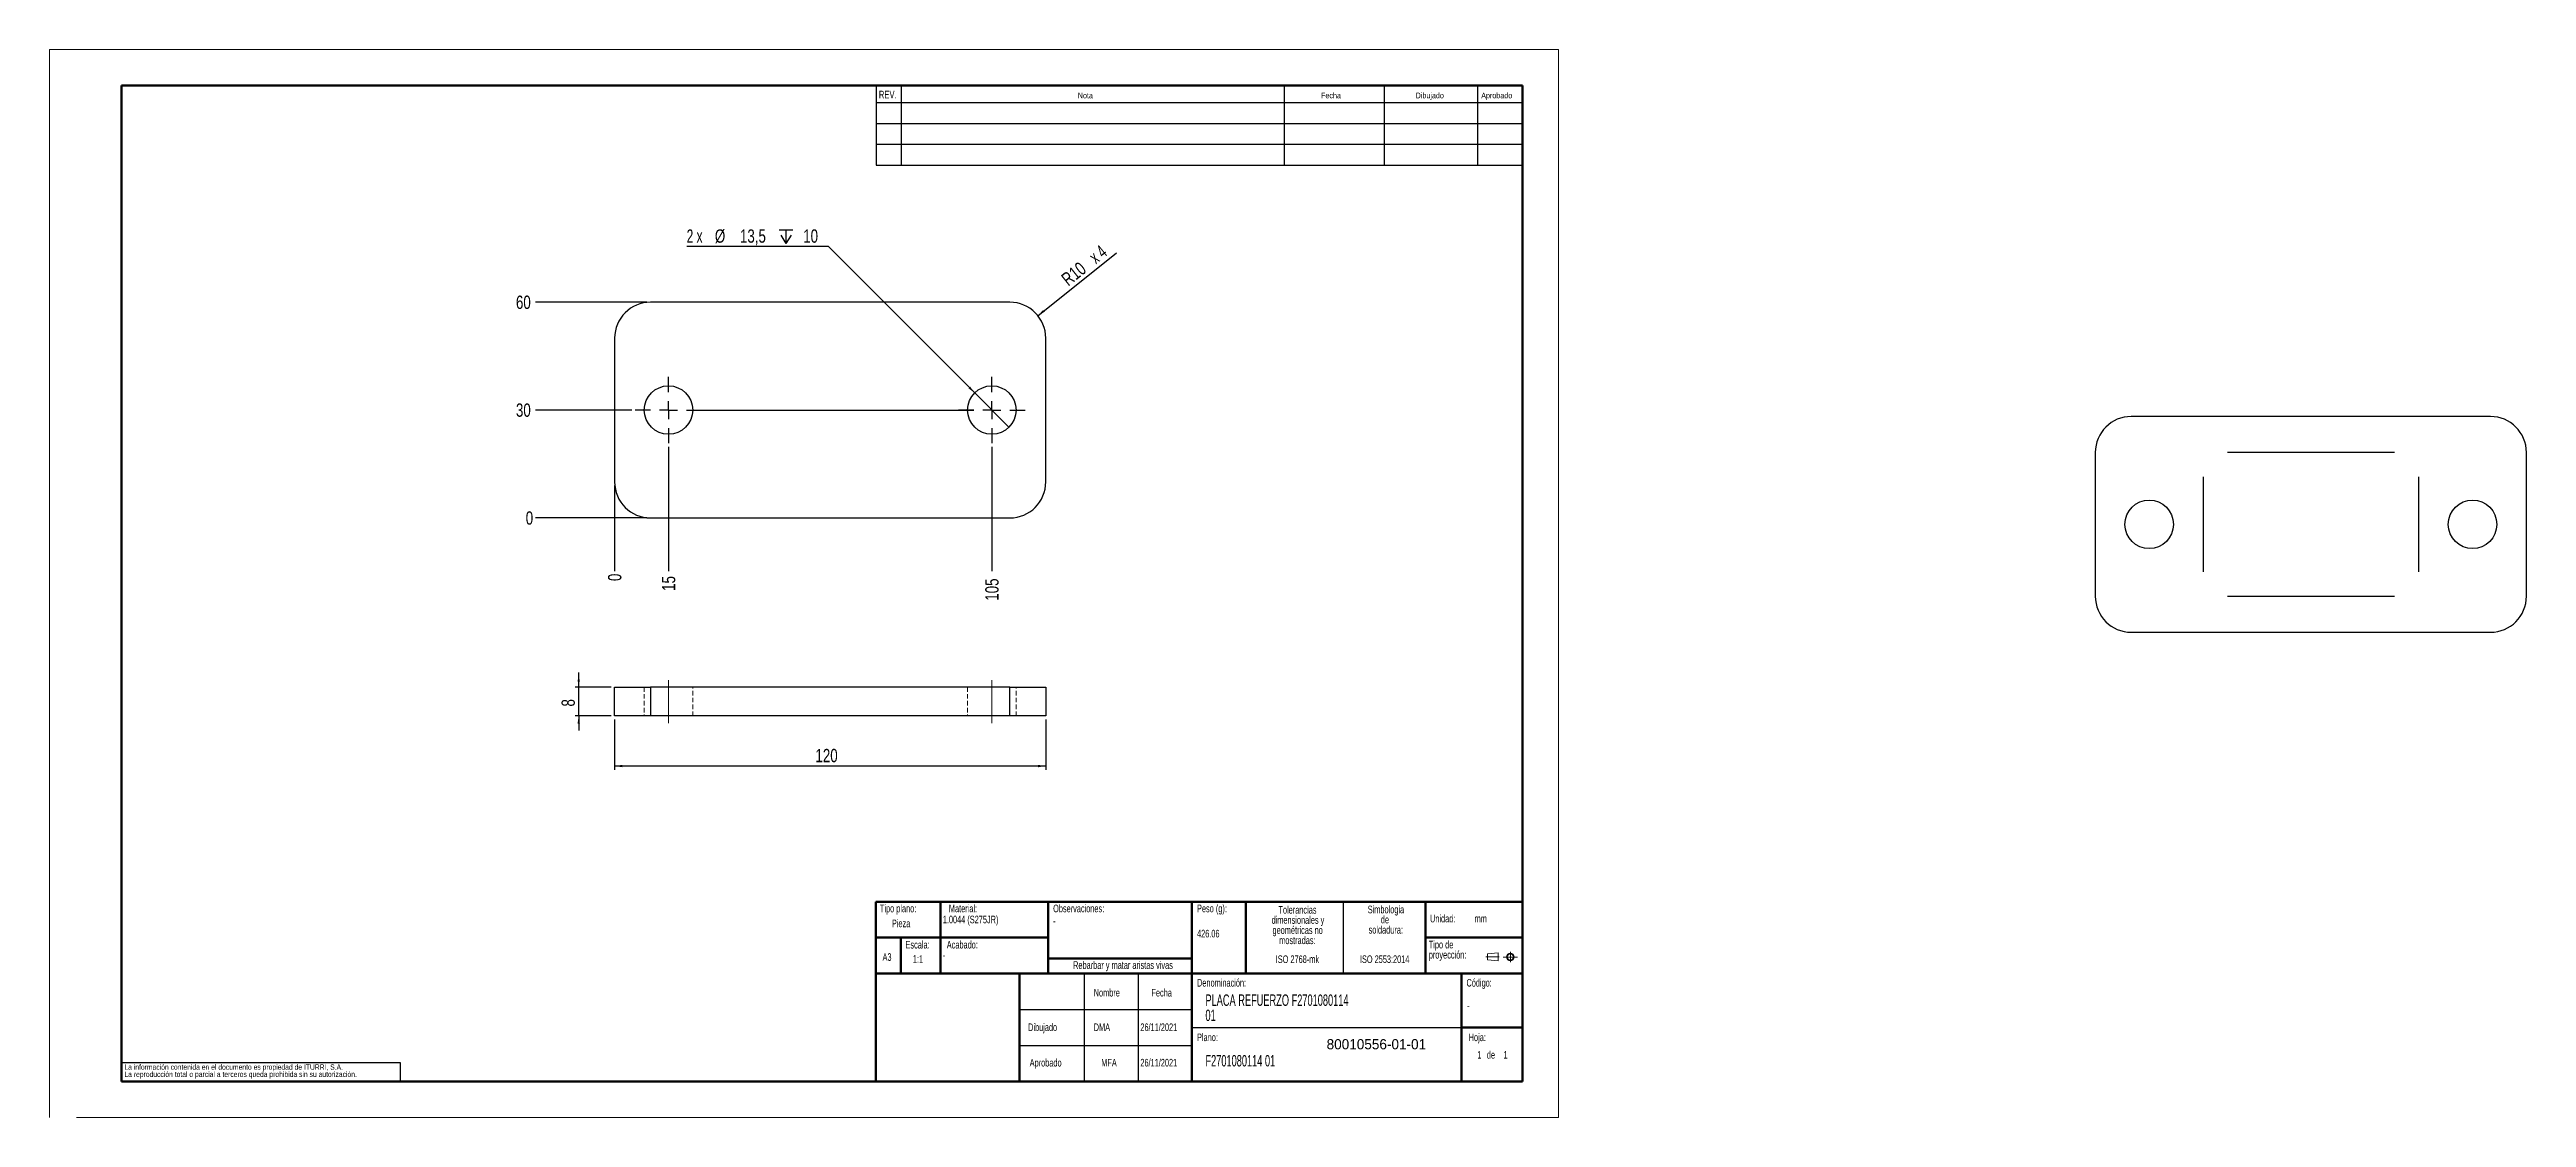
# Model space of a CAD drawing. Header units: millimetres. Extents: x 0 to 2826, y 0 to 813.
# Drawn here: x 0 to 689, y 0 to 297 of the extents above.
import ezdxf

# ---------------------------------------------------------------- set-up
doc = ezdxf.new("R2010")
doc.units = ezdxf.units.MM
doc.linetypes.add('CENTERX2', pattern=[20.32, 12.7, -2.54, 2.54, -2.54])
doc.linetypes.add('HIDDEN', pattern=[1.905, 1.27, -0.635])
for name, color, linetype in [('FORMATO', 7, 'Continuous'), ('MARCADO', 6, 'Continuous'), ('SLD-0', 179, 'Continuous')]:
    doc.layers.add(name, color=color, linetype=linetype)
doc.styles.add('SLDTEXTSTYLE0', font='TXT', dxfattribs={"width": 0.605})
doc.styles.add('SLDTEXTSTYLE1', font='TXT', dxfattribs={"width": 0.75})
doc.styles.add('SLDTEXTSTYLE2', font='TXT', dxfattribs={"width": 0.666667})
doc.dimstyles.new('SLDDIMSTYLE0', dxfattribs={"dimtxt": 3.704167, "dimasz": 2.116667, "dimexe": 0, "dimexo": 0.0625, "dimgap": 0.926042, "dimtad": 0, "dimtih": 1, "dimtoh": 1, "dimdec": 0, "dimrnd": 1e-09, "dimdsep": 46, "dimtxsty": 'SLDTEXTSTYLE1', "dimblk1": 'NONE', "dimblk2": 'NONE', "dimsah": 1, "dimcen": 0.09, "dimadec": 0, "dimazin": 2, "dimtfac": 1, "dimtdec": 0, "dimtofl": 0, "dimtmove": 0, "dimatfit": 3, "dimldrblk": 'NONE', "dimfxl": 1, "dimfrac": 2, "dimtolj": 1, "dimtzin": 12, "dimarcsym": 0})
doc.dimstyles.new('SLDDIMSTYLE1', dxfattribs={"dimtxt": 3.704167, "dimasz": 2.116667, "dimexe": 0, "dimexo": 0.0625, "dimgap": 0.926042, "dimtad": 0, "dimtih": 1, "dimtoh": 1, "dimdec": 1, "dimrnd": 1e-09, "dimzin": 12, "dimdsep": 46, "dimtxsty": 'SLDTEXTSTYLE1', "dimblk1": 'NONE', "dimblk2": 'NONE', "dimsah": 1, "dimcen": 0.09, "dimadec": 0, "dimazin": 3, "dimtfac": 1, "dimtdec": 1, "dimtofl": 0, "dimtmove": 0, "dimatfit": 3, "dimldrblk": 'NONE', "dimfxl": 1, "dimfrac": 2, "dimtolj": 1, "dimtzin": 12, "dimarcsym": 0})
doc.dimstyles.new('SLDDIMSTYLE2', dxfattribs={"dimtxt": 3.704167, "dimasz": 2.116667, "dimexe": 0, "dimexo": 0.0625, "dimgap": 0.926042, "dimtad": 0, "dimtih": 1, "dimtoh": 1, "dimdec": 1, "dimrnd": 1e-09, "dimzin": 12, "dimdsep": 46, "dimtxsty": 'SLDTEXTSTYLE1', "dimblk1": 'NONE', "dimsah": 1, "dimcen": 0, "dimadec": 0, "dimazin": 3, "dimtfac": 1, "dimtdec": 1, "dimtmove": 0, "dimatfit": 3, "dimldrblk": 'NONE', "dimfxl": 1, "dimfrac": 2, "dimtolj": 1, "dimtzin": 12, "dimarcsym": 0})
doc.dimstyles.new('SLDDIMSTYLE3', dxfattribs={"dimtxt": 3.704167, "dimasz": 2.116667, "dimexe": 0, "dimexo": 0.0625, "dimgap": 0.926042, "dimtad": 1, "dimdec": 1, "dimrnd": 1e-09, "dimzin": 12, "dimdsep": 46, "dimtxsty": 'SLDTEXTSTYLE1', "dimblk1": 'NONE', "dimblk2": 'NONE', "dimsah": 1, "dimcen": 0, "dimadec": 0, "dimazin": 3, "dimtfac": 1, "dimtdec": 1, "dimtofl": 0, "dimtmove": 0, "dimatfit": 3, "dimldrblk": 'NONE', "dimfxl": 1, "dimfrac": 2, "dimtolj": 1, "dimtzin": 12, "dimarcsym": 0})
doc.dimstyles.new('SLDDIMSTYLE4', dxfattribs={"dimtxt": 3.704167, "dimasz": 2.116667, "dimexe": 0, "dimexo": 0.0625, "dimgap": 0.926042, "dimtad": 1, "dimdec": 1, "dimrnd": 1e-09, "dimzin": 12, "dimdsep": 46, "dimtxsty": 'SLDTEXTSTYLE1', "dimsah": 1, "dimcen": 0.09, "dimadec": 0, "dimazin": 3, "dimtfac": 1, "dimtdec": 1, "dimtofl": 0, "dimtmove": 0, "dimatfit": 3, "dimfxl": 1, "dimfrac": 2, "dimtolj": 1, "dimtzin": 12, "dimarcsym": 0})
doc.dimstyles.new('SLDDIMSTYLE5', dxfattribs={"dimtxt": 3.704167, "dimasz": 2.116667, "dimexe": 0, "dimexo": 0.0625, "dimgap": 0.926042, "dimtad": 1, "dimdec": 1, "dimrnd": 1e-09, "dimzin": 12, "dimdsep": 46, "dimtxsty": 'SLDTEXTSTYLE1', "dimsah": 1, "dimcen": 0.09, "dimadec": 0, "dimazin": 3, "dimtfac": 1, "dimtdec": 1, "dimtmove": 0, "dimatfit": 0, "dimfxl": 1, "dimfrac": 2, "dimtolj": 1, "dimtzin": 12, "dimarcsym": 0})

# ---------------------------------------------------------------- blocks, each defined once
blk = doc.blocks.new('Bloque3')
at = {"color": 7, "linetype": 'CENTERX2', "lineweight": 18}
for p, q in [((397.92, 130.06), (394.8, 130.06)), ((398.88, 130.02), (402.16, 130.02)), ((400.52, 128.85), (400.52, 131.19))]:
    blk.add_line(p, q, dxfattribs=at)
at = {"color": 7, "linetype": 'Continuous', "lineweight": 18}
for p, q in [((397.68, 130.95), (395.23, 130.77)), ((395.23, 130.77), (395.23, 129.34)), ((397.68, 129.16), (395.23, 129.34)), ((397.68, 130.95), (397.68, 129.16))]:
    blk.add_line(p, q, dxfattribs=at)
for radius in [0.892, 0.713]:
    blk.add_circle((400.52, 130.02), radius, dxfattribs=at)
blk = doc.blocks.new('SW_NOTE_0')
at = {"layer": 'SLD-0', "color": 0, "attachment_point": 2, "style": 'SLDTEXTSTYLE0'}
for s, insert, char_height in [('dimensionales y', (7.54, -0.09), 2.1167), ('Tolerancias', (7.41, 2.73), 2.1167), ('geométricas no', (7.46, -2.92), 2.1167), ('mostradas:', (7.38, -5.74), 2.117)]:
    blk.add_mtext(s, dxfattribs=dict(at, insert=insert, char_height=char_height))
blk = doc.blocks.new('SW_NOTE_0_1')
at = {"layer": 'SLD-0', "color": 0, "attachment_point": 1, "style": 'SLDTEXTSTYLE0'}
for s, insert, char_height in [('Tipo de', (0, 2.73), 2.117), ('proyección:', (0, -0.09), 2.1167)]:
    blk.add_mtext(s, dxfattribs=dict(at, insert=insert, char_height=char_height))
blk = doc.blocks.new('SW_NOTE_0_2')
at = {"layer": 'SLD-0', "color": 0, "char_height": 2.117, "attachment_point": 2, "style": 'SLDTEXTSTYLE0'}
for s, insert in [('Simbologia', (7.11, 2.73)), ('de', (6.84, -0.09)), ('soldadura:', (7.06, -2.92))]:
    blk.add_mtext(s, dxfattribs=dict(at, insert=insert))
blk = doc.blocks.new('SW_NOTE_0_3')
at = {"layer": 'SLD-0', "color": 0, "char_height": 1.5, "attachment_point": 1, "style": 'SLDTEXTSTYLE1'}
for s, insert in [('La información contenida en el documento es propiedad de ITURRI, S.A.', (0, 1.93)), ('La reproducción total o parcial a terceros queda prohibida sin su autorización.', (0, -0.07))]:
    blk.add_mtext(s, dxfattribs=dict(at, insert=insert))
blk = doc.blocks.new('SW_NOTE_0_4')
at = {"layer": 'SLD-0', "color": 0, "char_height": 3.175, "attachment_point": 1, "style": 'SLDTEXTSTYLE0'}
for s, insert in [('PLACA REFUERZO F2701080114', (0, 4.09)), ('01', (0, -0.14))]:
    blk.add_mtext(s, dxfattribs=dict(at, insert=insert))
blk = doc.blocks.new('SW_NOTE_0_5')
at = {"layer": 'SLD-0', "color": 0, "attachment_point": 2, "style": 'SLDTEXTSTYLE0'}
for s, insert, char_height in [('dimensionales y', (7.54, -0.09), 2.1167), ('Tolerancias', (7.41, 2.73), 2.1167), ('geométricas no', (7.46, -2.92), 2.1167), ('mostradas:', (7.38, -5.74), 2.117)]:
    blk.add_mtext(s, dxfattribs=dict(at, insert=insert, char_height=char_height))
blk = doc.blocks.new('SW_NOTE_0_6')
at = {"layer": 'SLD-0', "color": 0, "attachment_point": 1, "style": 'SLDTEXTSTYLE0'}
for s, insert, char_height in [('Tipo de', (0, 2.73), 2.117), ('proyección:', (0, -0.09), 2.1167)]:
    blk.add_mtext(s, dxfattribs=dict(at, insert=insert, char_height=char_height))
blk = doc.blocks.new('SW_NOTE_0_7')
at = {"layer": 'SLD-0', "color": 0, "char_height": 2.117, "attachment_point": 2, "style": 'SLDTEXTSTYLE0'}
for s, insert in [('Simbologia', (7.11, 2.73)), ('de', (6.84, -0.09)), ('soldadura:', (7.06, -2.92))]:
    blk.add_mtext(s, dxfattribs=dict(at, insert=insert))
blk = doc.blocks.new('SW_NOTE_0_8')
at = {"layer": 'SLD-0', "color": 0, "char_height": 1.5, "attachment_point": 1, "style": 'SLDTEXTSTYLE1'}
for s, insert in [('La información contenida en el documento es propiedad de ITURRI, S.A.', (0, 1.93)), ('La reproducción total o parcial a terceros queda prohibida sin su autorización.', (0, -0.07))]:
    blk.add_mtext(s, dxfattribs=dict(at, insert=insert))
blk = doc.blocks.new('SW_NOTE_0_9')
at = {"layer": 'SLD-0', "color": 0, "char_height": 3.175, "attachment_point": 1, "style": 'SLDTEXTSTYLE0'}
for s, insert in [('PLACA REFUERZO F2701080114', (0, 4.09)), ('01', (0, -0.14))]:
    blk.add_mtext(s, dxfattribs=dict(at, insert=insert))
blk = doc.blocks.new('_D')
at = {"layer": 'FORMATO', "transparency": 16777216}
blk.add_line((157.29, 175.74), (157.29, 151.91), dxfattribs=at)
at = {"layer": 'FORMATO', "transparency": 16777216, "insert": (155.46, 149.18), "char_height": 3.7, "attachment_point": 1, "rotation": 90, "style": 'SLDTEXTSTYLE1'}
blk.add_mtext('0', dxfattribs=at)
blk = doc.blocks.new('_None')
blk = doc.blocks.new('_D_1')
at = {"layer": 'FORMATO', "color": 7, "transparency": 16777216}
blk.add_line((172.29, 186.49), (172.29, 151.91), dxfattribs=at)
at = {"layer": 'FORMATO', "color": 7, "transparency": 16777216, "insert": (170.46, 146.44), "char_height": 3.704, "attachment_point": 1, "rotation": 90, "style": 'SLDTEXTSTYLE1'}
blk.add_mtext('15', dxfattribs=at)
blk = doc.blocks.new('_D_2')
at = {"layer": 'FORMATO', "color": 7, "transparency": 16777216}
blk.add_line((262.29, 186.49), (262.29, 151.91), dxfattribs=at)
at = {"layer": 'FORMATO', "color": 7, "transparency": 16777216, "insert": (260.46, 143.7), "char_height": 3.704, "attachment_point": 1, "rotation": 90, "style": 'SLDTEXTSTYLE1'}
blk.add_mtext('105', dxfattribs=at)
blk = doc.blocks.new('_D_3')
at = {"layer": 'FORMATO', "transparency": 16777216}
blk.add_line((166.29, 166.74), (135.29, 166.74), dxfattribs=at)
at = {"layer": 'FORMATO', "transparency": 16777216, "insert": (132.55, 168.57), "char_height": 3.7, "attachment_point": 1, "style": 'SLDTEXTSTYLE1'}
blk.add_mtext('0', dxfattribs=at)
blk = doc.blocks.new('_D_4')
at = {"layer": 'FORMATO', "color": 7, "transparency": 16777216}
blk.add_line((162.04, 196.74), (135.29, 196.74), dxfattribs=at)
at = {"layer": 'FORMATO', "color": 7, "transparency": 16777216, "insert": (129.82, 198.57), "char_height": 3.704, "attachment_point": 1, "style": 'SLDTEXTSTYLE1'}
blk.add_mtext('30', dxfattribs=at)
blk = doc.blocks.new('_D_5')
at = {"layer": 'FORMATO', "color": 7, "transparency": 16777216}
blk.add_line((166.29, 226.74), (135.29, 226.74), dxfattribs=at)
at = {"layer": 'FORMATO', "color": 7, "transparency": 16777216, "insert": (129.82, 228.57), "char_height": 3.704, "attachment_point": 1, "style": 'SLDTEXTSTYLE1'}
blk.add_mtext('60', dxfattribs=at)
blk = doc.blocks.new('SW_SYMBOL_HOLE_DEPTH')
at = {"layer": 'FORMATO', "color": 0}
for p, q in [((0, 875), (800, 875)), ((100, 555), (400, 75)), ((400, 875), (400, 75)), ((700, 555), (400, 75))]:
    blk.add_line(p, q, dxfattribs=at)
blk = doc.blocks.new('_D_6')
at = {"layer": 'FORMATO', "transparency": 16777216}
for p, q in [((216.82, 242.22), (177.35, 242.22)), ((257.52, 201.51), (216.82, 242.22)), ((267.06, 191.97), (257.52, 201.51))]:
    blk.add_line(p, q, dxfattribs=at)
blk.add_solid([(257.52, 201.51), (256.25, 203.24), (255.79, 202.78)], dxfattribs=at)
at = {"layer": 'FORMATO', "transparency": 16777216, "xscale": 0.004731494140625, "yscale": 0.004731494140625, "zscale": 0.004731494140625}
blk.add_blockref('SW_SYMBOL_HOLE_DEPTH', (203.09, 242.73), dxfattribs=at)
at = {"layer": 'FORMATO', "transparency": 16777216, "char_height": 3.704, "attachment_point": 1}
for s, insert, style in [('2 x', (177.35, 246.99), 'SLDTEXTSTYLE2'), ('%%c', (185.19, 246.99), 'SLDTEXTSTYLE1'), ('13,5', (192.17, 246.99), 'SLDTEXTSTYLE1'), ('10', (209.78, 246.99), 'SLDTEXTSTYLE1')]:
    blk.add_mtext(s, dxfattribs=dict(at, insert=insert, style=style))
blk = doc.blocks.new('_D_7')
at = {"layer": 'FORMATO', "color": 7, "transparency": 16777216, "char_height": 3.704, "attachment_point": 1, "rotation": 38.60855}
for s, insert, style in [('x 4', (288.95, 240.11), 'SLDTEXTSTYLE2'), ('R10', (281.25, 233.96), 'SLDTEXTSTYLE1')]:
    blk.add_mtext(s, dxfattribs=dict(at, insert=insert, style=style))
blk = doc.blocks.new('SW_CENTERMARKSYMBOL_0')
at = {"layer": 'FORMATO', "color": 0}
for p, q in [((0, 5), (0, 9.25)), ((-5, 0), (-9.25, 0)), ((0, 0), (-2.5, 0)), ((0, 0), (0, 2.5)), ((0, 0), (0, -2.5)), ((0, 0), (2.5, 0)), ((5, 0), (9.25, 0)), ((0, -5), (0, -9.25))]:
    blk.add_line(p, q, dxfattribs=at)
blk = doc.blocks.new('SW_CENTERMARKSYMBOL_1')
at = {"layer": 'FORMATO', "color": 0}
for p, q in [((0, 5), (0, 9.25)), ((-5, 0), (-9.25, 0)), ((0, 0), (-2.5, 0)), ((0, 0), (0, 2.5)), ((0, 0), (0, -2.5)), ((0, 0), (2.5, 0)), ((5, 0), (9.25, 0)), ((0, -5), (0, -9.25))]:
    blk.add_line(p, q, dxfattribs=at)
blk = doc.blocks.new('SW_CENTERMARKSYMBOL_2')
at = {"layer": 'FORMATO', "color": 0}
for p, q in [((0, 5), (0, 9.25)), ((90, 5), (90, 9.25)), ((-5, 0), (-9.25, 0)), ((0, 0), (-2.5, 0)), ((0, 0), (0, 2.5)), ((0, 0), (0, -2.5)), ((0, 0), (2.5, 0)), ((5, 0), (85, 0)), ((90, 0), (87.5, 0)), ((90, 0), (90, 2.5)), ((90, 0), (90, -2.5)), ((90, 0), (92.5, 0)), ((95, 0), (99.25, 0)), ((0, -5), (0, -9.25)), ((90, -5), (90, -9.25))]:
    blk.add_line(p, q, dxfattribs=at)
blk = doc.blocks.new('_D_8')
at = {"layer": 'FORMATO', "color": 7, "transparency": 16777216}
for p, q in [((157.29, 110.65), (157.29, 96.72)), ((277.29, 110.65), (277.29, 96.72)), ((277.29, 97.72), (157.29, 97.72))]:
    blk.add_line(p, q, dxfattribs=at)
for points in [[(157.29, 97.72), (159.41, 97.4), (159.41, 98.05)], [(277.29, 97.72), (275.17, 98.05), (275.17, 97.4)]]:
    blk.add_solid(points, dxfattribs=at)
at = {"layer": 'FORMATO', "color": 7, "transparency": 16777216, "insert": (213.18, 102.5), "char_height": 3.704, "attachment_point": 1, "style": 'SLDTEXTSTYLE1'}
blk.add_mtext('120', dxfattribs=at)
blk = doc.blocks.new('_D_9')
at = {"layer": 'FORMATO', "color": 7, "transparency": 16777216}
for p, q in [((156.29, 119.65), (146.29, 119.65)), ((147.29, 119.65), (147.29, 123.72)), ((147.29, 111.65), (147.29, 119.65)), ((156.29, 111.65), (146.29, 111.65)), ((147.29, 111.65), (147.29, 107.58))]:
    blk.add_line(p, q, dxfattribs=at)
for points in [[(147.29, 119.65), (147.62, 121.77), (146.96, 121.77)], [(147.29, 111.65), (146.96, 109.53), (147.62, 109.53)]]:
    blk.add_solid(points, dxfattribs=at)
at = {"layer": 'FORMATO', "color": 7, "transparency": 16777216, "insert": (142.51, 114.28), "char_height": 3.7, "attachment_point": 1, "rotation": 90, "style": 'SLDTEXTSTYLE1'}
blk.add_mtext('8', dxfattribs=at)

msp = doc.modelspace()

# ---------------------------------------------------------------- linework, layer by layer
at = {"color": 7, "linetype": 'Continuous', "lineweight": 18}
for p, q in [((0, 297), (420, 297)), ((0, 297), (0, 0)), ((420, 297), (420, 0)), ((7.53, 0), (420, 0))]:
    msp.add_line(p, q, dxfattribs=at)
at = {"color": 7, "linetype": 'Continuous', "lineweight": 50}
for p, q in [((410, 287), (20, 287)), ((20, 10), (20, 287)), ((410, 10), (410, 287)), ((230, 60), (410, 60)), ((230, 60), (230, 10)), ((20, 10), (410, 10))]:
    msp.add_line(p, q, dxfattribs=at)
at = {"color": 7, "linetype": 'Continuous', "lineweight": 25}
for p, q in [((267.29, 226.74), (167.29, 226.74)), ((157.29, 216.74), (157.29, 176.74)), ((277.29, 176.74), (277.29, 216.74)), ((679.44, 194.95), (579.44, 194.95)), ((569.44, 184.95), (569.44, 144.95)), ((689.44, 144.95), (689.44, 184.95)), ((167.29, 166.74), (267.29, 166.74)), ((579.44, 134.95), (679.44, 134.95)), ((157.29, 111.65), (157.29, 119.65)), ((157.29, 119.65), (167.29, 119.65)), ((167.29, 119.65), (167.29, 111.65)), ((267.29, 119.65), (167.29, 119.65)), ((267.29, 111.65), (267.29, 119.65)), ((267.29, 119.65), (277.29, 119.65)), ((277.29, 119.65), (277.29, 111.65)), ((167.29, 111.65), (157.29, 111.65)), ((267.29, 111.65), (167.29, 111.65)), ((277.29, 111.65), (267.29, 111.65))]:
    msp.add_line(p, q, dxfattribs=at)
at = {"color": 7, "linetype": 'HIDDEN', "lineweight": 18}
for p, q in [((165.54, 119.65), (165.54, 111.65)), ((167.29, 111.65), (167.29, 119.65)), ((179.04, 111.65), (179.04, 119.65)), ((255.54, 119.65), (255.54, 111.65)), ((267.29, 119.65), (267.29, 111.65)), ((269.04, 111.65), (269.04, 119.65))]:
    msp.add_line(p, q, dxfattribs=at)
at = {"color": 7, "linetype": 'Continuous', "lineweight": 25}
for centre in [(172.29, 196.74), (262.29, 196.74), (584.44, 164.95), (674.44, 164.95)]:
    msp.add_circle(centre, 6.75, dxfattribs=at)
for centre, start, end in [((167.29, 216.74), 90, 180), ((267.29, 216.74), 0, 90), ((579.44, 184.95), 90, 180), ((679.44, 184.95), 0, 90), ((167.29, 176.74), 180, 270), ((267.29, 176.74), 270, 0), ((579.44, 144.95), 180, 270), ((679.44, 144.95), 270, 0)]:
    msp.add_arc(centre, 10, start, end, dxfattribs=at)
at = {"layer": 'FORMATO'}
for p, q in [((230.09, 287), (410, 287)), ((230.09, 287), (230.09, 264.87)), ((237.03, 287), (237.03, 264.87)), ((343.66, 287), (343.66, 264.87)), ((371.46, 287), (371.46, 264.87)), ((397.51, 287), (397.51, 264.87)), ((410, 287), (410, 264.87)), ((230.09, 282.27), (410, 282.27)), ((230.09, 276.47), (410, 276.47)), ((230.09, 270.67), (410, 270.67)), ((230.09, 264.87), (410, 264.87))]:
    msp.add_line(p, q, dxfattribs=at)
at = {"layer": 'FORMATO', "color": 7}
msp.add_line((275.1, 222.98), (296.95, 240.43), dxfattribs=at)
at = {"layer": 'FORMATO', "color": 7, "linetype": 'CENTERX2', "lineweight": 18}
for p, q in [((172.29, 121.65), (172.29, 109.65)), ((262.29, 121.65), (262.29, 109.65))]:
    msp.add_line(p, q, dxfattribs=at)
at = {"layer": 'FORMATO', "color": 7}
msp.add_solid([(275.1, 222.98), (276.96, 224.05), (276.55, 224.56)], dxfattribs=at)
at = {"layer": 'MARCADO'}
for p, q in [((652.69, 184.95), (606.19, 184.95)), ((599.44, 178.2), (599.44, 151.7)), ((659.44, 151.7), (659.44, 178.2)), ((606.19, 144.95), (652.69, 144.95))]:
    msp.add_line(p, q, dxfattribs=at)
at = {"layer": 'SLD-0', "lineweight": 50}
for p, q in [((248, 60), (248, 40)), ((278, 60), (278, 40)), ((318, 60), (318, 40)), ((333, 60), (333, 40)), ((383, 60), (383, 40)), ((230, 50), (248, 50)), ((237, 50), (237, 40)), ((248, 50), (278, 50)), ((383, 50), (410, 50)), ((278, 44.16), (318, 44.16)), ((230, 40), (410, 40)), ((270, 40), (270, 10)), ((318, 40), (318, 10)), ((393, 40), (393, 10)), ((393, 25), (410, 25))]:
    msp.add_line(p, q, dxfattribs=at)
at = {"layer": 'SLD-0'}
for p, q in [((360.08, 60), (360.08, 40)), ((288, 40), (288, 10)), ((303, 40), (303, 10)), ((270, 30), (318, 30)), ((318, 25), (393, 25)), ((20, 15.25), (97.63, 15.25)), ((97.63, 15.25), (97.63, 10)), ((270, 20), (318, 20))]:
    msp.add_line(p, q, dxfattribs=at)

# ---------------------------------------------------------------- block references
at = {"color": 7, "linetype": 'Continuous', "xscale": 1.2, "yscale": 1.2, "zscale": 1.2}
msp.add_blockref('Bloque3', (-74.01, -111.41), dxfattribs=at)
msp.add_blockref('Bloque3', (-74.01, -111.41), dxfattribs=at)
at = {"layer": 'FORMATO', "color": 7}
for name, p in [('SW_CENTERMARKSYMBOL_1', (172.29, 196.74)), ('SW_CENTERMARKSYMBOL_2', (172.29, 196.74)), ('SW_CENTERMARKSYMBOL_0', (262.29, 196.74))]:
    msp.add_blockref(name, p, dxfattribs=at)
at = {"layer": 'SLD-0'}
for name, p in [('SW_NOTE_0', (339.95, 56.06)), ('SW_NOTE_0_5', (339.95, 56.06)), ('SW_NOTE_0_2', (364.87, 56.17)), ('SW_NOTE_0_7', (364.87, 56.17)), ('SW_NOTE_0_1', (383.91, 46.39)), ('SW_NOTE_0_6', (383.91, 46.39)), ('SW_NOTE_0_4', (321.74, 30.12)), ('SW_NOTE_0_9', (321.74, 30.12)), ('SW_NOTE_0_3', (20.84, 12.82)), ('SW_NOTE_0_8', (20.84, 12.82))]:
    msp.add_blockref(name, p, dxfattribs=at)

# ---------------------------------------------------------------- texts
at = {"insert": (355.47, 21.77), "char_height": 2.8222, "attachment_point": 1}
msp.add_mtext_dynamic_manual_height_columns('80010556-01-01', width=31.8876, gutter_width=14.11, heights=[0], dxfattribs=at)
at = {"layer": 'FORMATO', "attachment_point": 1, "style": 'SLDTEXTSTYLE1'}
for s, insert, char_height in [('REV.', (230.84, 285.55), 2.117), ('Nota', (286.22, 285.03), 1.587), ('Fecha', (353.93, 285.03), 1.587), ('Dibujado', (380.26, 285.03), 1.587), ('Aprobado', (398.51, 285.03), 1.587)]:
    msp.add_mtext(s, dxfattribs=dict(at, insert=insert, char_height=char_height))
at = {"layer": 'SLD-0', "style": 'SLDTEXTSTYLE0'}
for s, insert, char_height, attachment_point in [('Tipo plano:', (231.13, 59.18), 2.1167, 1), ('Tipo plano:', (231.13, 59.18), 2.1167, 1), ('1.0044 (S275JR)', (248.63, 56.11), 2.1167, 1), ('1.0044 (S275JR)', (248.63, 56.11), 2.1167, 1), ('Material:', (250.33, 59.18), 2.117, 1), ('Material:', (250.33, 59.18), 2.117, 1), ('Observaciones:', (279.34, 59.18), 2.1167, 1), ('Observaciones:', (279.34, 59.18), 2.1167, 1), ('Peso (g):', (319.4, 59.18), 2.117, 1), ('Peso (g):', (319.4, 59.18), 2.117, 1), ('Unidad:', (384.25, 56.37), 2.117, 1), ('Unidad:', (384.25, 56.37), 2.117, 1), ('mm', (396.66, 56.37), 2.117, 1), ('mm', (396.66, 56.37), 2.117, 1), ('Pieza', (234.47, 55.02), 2.117, 1), ('Pieza', (234.47, 55.02), 2.117, 1), ('Escala:', (238.26, 49.1), 2.117, 1), ('Escala:', (238.26, 49.1), 2.117, 1), ('Acabado:', (249.74, 49.1), 2.117, 1), ('Acabado:', (249.74, 49.1), 2.117, 1), ('-', (279.34, 55.72), 2.12, 1), ('-', (279.34, 55.72), 2.12, 1), ('426.06', (319.4, 52.18), 2.117, 1), ('426.06', (319.4, 52.18), 2.117, 1), ('A3', (231.86, 45.67), 2.117, 1), ('A3', (231.86, 45.67), 2.117, 1), ('1:1', (240.29, 45.13), 2.117, 1), ('1:1', (240.29, 45.13), 2.117, 1), ('-', (248.63, 46.18), 2.12, 1), ('-', (248.63, 46.18), 2.12, 1), ('Rebarbar y matar aristas vivas', (298.79, 43.42), 2.1167, 2), ('Rebarbar y matar aristas vivas', (298.79, 43.42), 2.1167, 2), ('ISO 2768-mk', (347.34, 45.06), 2.1167, 2), ('ISO 2768-mk', (347.34, 45.06), 2.1167, 2), ('ISO 2553:2014', (371.63, 45.06), 2.1167, 2), ('ISO 2553:2014', (371.63, 45.06), 2.1167, 2), ('Nombre', (290.64, 35.75), 2.117, 1), ('Nombre', (290.64, 35.75), 2.117, 1), ('Fecha', (306.71, 35.75), 2.117, 1), ('Fecha', (306.71, 35.75), 2.117, 1), ('Denominación:', (319.4, 38.51), 2.1167, 1), ('Denominación:', (319.4, 38.51), 2.1167, 1), ('Código:', (394.4, 38.51), 2.117, 1), ('Código:', (394.4, 38.51), 2.117, 1), ('-', (394.59, 32.19), 2.12, 1), ('-', (394.59, 32.19), 2.12, 1), ('Dibujado', (272.37, 26.14), 2.117, 1), ('Dibujado', (272.37, 26.14), 2.117, 1), ('DMA', (290.64, 26.14), 2.117, 1), ('26/11/2021', (303.63, 26.14), 2.117, 1), ('Plano:', (319.4, 23.34), 2.117, 1), ('Plano:', (319.4, 23.34), 2.117, 1), ('Hoja:', (395.01, 23.34), 2.117, 1), ('Hoja:', (395.01, 23.34), 2.117, 1), ('Aprobado', (272.82, 16.28), 2.117, 1), ('Aprobado', (272.82, 16.28), 2.117, 1), ('MFA', (292.74, 16.28), 2.117, 1), ('26/11/2021', (303.63, 16.28), 2.117, 1), ('F2701080114 01', (321.74, 17.35), 3.175, 1), ('F2701080114 01', (321.74, 17.35), 3.175, 1), ('1', (397.41, 18.47), 2.12, 1), ('1', (397.41, 18.47), 2.12, 1), ('1', (397.41, 18.47), 2.12, 1), ('1', (397.41, 18.47), 2.12, 1), ('de', (400.08, 18.47), 2.117, 1), ('de', (400.08, 18.47), 2.117, 1), ('de', (400.08, 18.47), 2.117, 1), ('de', (400.08, 18.47), 2.117, 1), ('1', (404.73, 18.47), 2.12, 1), ('1', (404.73, 18.47), 2.12, 1), ('1', (404.73, 18.47), 2.12, 1), ('1', (404.73, 18.47), 2.12, 1)]:
    msp.add_mtext(s, dxfattribs=dict(at, insert=insert, char_height=char_height, attachment_point=attachment_point))

# ---------------------------------------------------------------- dimensions: what is measured, and where the dimension line sits
at = {"layer": 'FORMATO', "color": 7}
dim = msp.add_radius_dim(center=(267.29, 216.74), mpoint=(0, 0), text='<> x 4', dimstyle='SLDDIMSTYLE3', dxfattribs=at)
dim.commit()
dim.dimension.update_dxf_attribs({"geometry": '_D_7', "text_midpoint": (290.75, 235.47), "dimtype": 164})
at = {"layer": 'FORMATO'}
dim = msp.add_diameter_dim_2p(p1=(267.06, 191.97), p2=(257.52, 201.51), text='2 x <> {\\fGDT;x} 10\\P', dimstyle='SLDDIMSTYLE2', dxfattribs=at)
dim.commit()
dim.dimension.update_dxf_attribs({"geometry": '_D_6', "text_midpoint": (196.29, 245.16), "dimtype": 163})
at = {"layer": 'FORMATO', "color": 7}
for feature_location, offset, dtype, origin, picture, middle in [((167.29, 226.74), (-32, 0), 0, (167.29, 166.74), '_D_5', (132.55, 226.74)), ((163.04, 196.74), (-27.75, 0), 0, (167.29, 166.74), '_D_4', (132.55, 196.74)), ((172.29, 187.49), (0, -35.58), 1, (157.29, 176.74), '_D_1', (172.29, 149.18)), ((262.29, 187.49), (0, -35.58), 1, (157.29, 176.74), '_D_2', (262.29, 147.81))]:
    dim = msp.add_ordinate_dim(feature_location=feature_location, offset=offset, dtype=dtype, origin=origin, dimstyle='SLDDIMSTYLE1', dxfattribs=at)
    dim.commit()
    dim.dimension.update_dxf_attribs({"geometry": picture, "text_midpoint": middle})
at = {"layer": 'FORMATO'}
for feature_location, offset, dtype, origin, picture, middle in [((157.28949684, 176.74136244), (0, -24.82727944), 1, (157.28949684, 176.74136244), '_D', (157.28949684, 150.54559924)), ((167.28949684, 166.74136244), (-32, 0), 0, (167.28949684, 166.74136244), '_D_3', (133.92101308, 166.74136244))]:
    dim = msp.add_ordinate_dim(feature_location=feature_location, offset=offset, dtype=dtype, origin=origin, dimstyle='SLDDIMSTYLE0', dxfattribs=at)
    dim.commit()
    dim.dimension.update_dxf_attribs({"geometry": picture, "text_midpoint": middle})
at = {"layer": 'FORMATO', "color": 7}
dim = msp.add_linear_dim(base=(147.29, 119.65), p1=(157.29, 111.65), p2=(157.29, 119.65), angle=90, dimstyle='SLDDIMSTYLE5', dxfattribs=at)
dim.commit()
dim.dimension.update_dxf_attribs({"geometry": '_D_9', "text_midpoint": (147.29, 115.65), "dimtype": 160})
dim = msp.add_linear_dim(base=(157.29, 97.72), p1=(277.29, 111.65), p2=(157.29, 111.65), dimstyle='SLDDIMSTYLE4', dxfattribs=at)
dim.commit()
dim.dimension.update_dxf_attribs({"geometry": '_D_8', "text_midpoint": (217.29, 97.72), "dimtype": 160})

doc.saveas('drawing.dxf')
